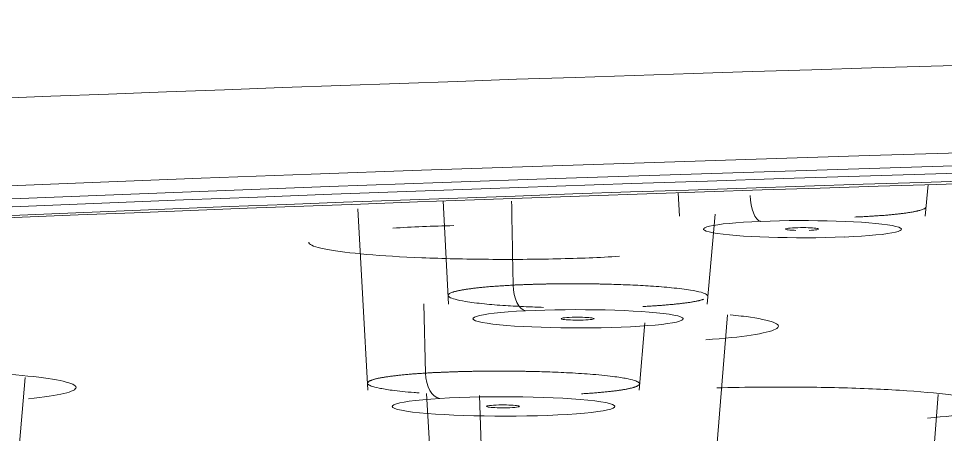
# Model space of a CAD drawing. Extents: x 19821 to 22981, y -91 to 2224.
# Drawn here: x 20639.25 to 20650.47, y 1308.75 to 1313.79 of the extents above; entities that cross this region are included whole.
import ezdxf

# ---------------------------------------------------------------- set-up
doc = ezdxf.new("R2010")
doc.units = 0
doc.header["$LTSCALE"] = 10
doc.header["$MEASUREMENT"] = 0
doc.layers.add('1', color=7, linetype='CONTINUOUS')

msp = doc.modelspace()

# ---------------------------------------------------------------- linework, layer by layer
at = {"layer": '1', "color": 7, "linetype": 'Continuous', "lineweight": 18}
for p, q in [((20650.228, 1311.392), (20650.263, 1311.776)), ((20647.235, 1311.678), (20647.25, 1311.393)), ((20643.356, 1311.484), (20643.478, 1309.287)), ((20644.389, 1311.578), (20644.455, 1310.327)), ((20647.586, 1310.327), (20647.683, 1311.419)), ((20647.678, 1308.291), (20647.834, 1310.201)), ((20646.761, 1309.287), (20646.831, 1310.102)), ((20639.168, 1307.549), (20639.326, 1309.44)), ((20644.186, 1309.248), (20644.243, 1308.291)), ((20650.241, 1307.359), (20650.384, 1309.233))]:
    msp.add_line(p, q, dxfattribs=at)
at = {"layer": '1', "color": 7, "linetype": 'Continuous', "lineweight": 13}
for p, q in [((20644.154, 1310.334), (20644.175, 1309.494)), ((20644.829, 1309.221), (20644.854, 1308.469))]:
    msp.add_line(p, q, dxfattribs=at)
msp.add_ellipse((20690.341, 1302.937), major_axis=(-124.486, 0), ratio=0.087156, start_param=4.712389, end_param=6.292218, dxfattribs=at)
at = {"layer": '1', "color": 7, "linetype": 'Continuous', "lineweight": 18}
for centre, major_axis, ratio, start_param, end_param in [((20690.341, 1301.967), (-123.486, 0), 0.087156, 4.712389, 6.221456), ((20690.341, 1301.967), (121.8, 0), 0.087156, 1.570796, 4.70718), ((20690.341, 1301.967), (-120.85, 0), 0.087156, 4.712389, 7.853982), ((20690.341, 1302.016), (119.248, 0), 0.087156, 1.570796, 3.197179), ((20690.341, 1301.967), (119.464, 0), 0.087156, 1.570796, 3.186508), ((20648.235, 1311.63), (0.012, -0.3), 0.421672, 4.642777, 6.186379), ((20648.739, 1311.236), (-1.2, 0), 0.087155, 2.008721, 5.14695), ((20648.743, 1311.237), (-1.2, 0), 0.087156, 5.150202, 8.288654), ((20645.386, 1310.547), (0.015, -0.3), 0.498509, 4.646951, 6.182107), ((20646.024, 1310.152), (-1.274, 0), 0.087156, 5.237415, 8.376049), ((20646.021, 1310.151), (-1.274, 0), 0.087156, 2.095734, 5.234544), ((20644.347, 1309.485), (0.018, -0.299), 0.5716, 4.649874, 6.176535), ((20645.12, 1309.09), (-1.348, 0), 0.087156, 2.182012, 5.32248), ((20645.121, 1309.09), (-1.348, 0), 0.087156, 5.323317, 8.46436)]:
    msp.add_ellipse(centre, major_axis=major_axis, ratio=ratio, start_param=start_param, end_param=end_param, dxfattribs=at)
at = {"layer": '1', "color": 7, "linetype": 'Continuous', "lineweight": 13}
msp.add_open_spline([(20645.218, 1311.574), (20645.224, 1311.236), (20645.23, 1310.897), (20645.236, 1310.559)], degree=3, dxfattribs=at)
at = {"layer": '1', "color": 7, "linetype": 'Continuous', "lineweight": 18}
for points, knots in [([(20650.239, 1311.508), (20650.239, 1311.507), (20650.238, 1311.501), (20650.228, 1311.489), (20650.196, 1311.474), (20650.161, 1311.464), (20650.135, 1311.457), (20650.12, 1311.454), (20650.105, 1311.451), (20650.088, 1311.447), (20650.071, 1311.444), (20650.052, 1311.441), (20650.033, 1311.438), (20650.013, 1311.435), (20649.992, 1311.432), (20649.971, 1311.429), (20649.949, 1311.426), (20649.926, 1311.423), (20649.902, 1311.42), (20649.877, 1311.418), (20649.852, 1311.415), (20649.826, 1311.412), (20649.8, 1311.41), (20649.773, 1311.407), (20649.745, 1311.405), (20649.717, 1311.403), (20649.688, 1311.401), (20649.659, 1311.399), (20649.629, 1311.397), (20649.599, 1311.395), (20649.568, 1311.393), (20649.536, 1311.391), (20649.505, 1311.389), (20649.473, 1311.388), (20649.44, 1311.386), (20649.408, 1311.385), (20649.385, 1311.384), (20649.374, 1311.383)], [0, 0, 0, 0, 0.008583, 0.118689, 0.216515, 0.302046, 0.325267, 0.34844, 0.371567, 0.394647, 0.41768, 0.440666, 0.463605, 0.486497, 0.509342, 0.53214, 0.554891, 0.577595, 0.600252, 0.622862, 0.645424, 0.66794, 0.690408, 0.712829, 0.735203, 0.75753, 0.779809, 0.802041, 0.824226, 0.846364, 0.868454, 0.890497, 0.912492, 0.93444, 0.956341, 0.978194, 1, 1, 1, 1]), ([(20648.65, 1311.254), (20648.605, 1311.251), (20648.541, 1311.246), (20648.525, 1311.235), (20648.572, 1311.226), (20648.631, 1311.223), (20648.659, 1311.222)], [0, 0, 0, 0, 0.266672, 0.533344, 0.800016, 1, 1, 1, 1]), ([(20646.523, 1310.908), (20646.285, 1310.893), (20645.782, 1310.873), (20644.932, 1310.867), (20644.107, 1310.887), (20643.433, 1310.928), (20642.944, 1310.988), (20642.777, 1311.042), (20642.76, 1311.073), (20642.761, 1311.08)], [0, 0, 0, 0, 0.159107, 0.318213, 0.47732, 0.636427, 0.795533, 0.95464, 1, 1, 1, 1]), ([(20645.236, 1310.559), (20645.242, 1310.559), (20645.254, 1310.56), (20645.272, 1310.561), (20645.29, 1310.561), (20645.308, 1310.562), (20645.327, 1310.563), (20645.346, 1310.564), (20645.364, 1310.565), (20645.383, 1310.565), (20645.402, 1310.566), (20645.422, 1310.567), (20645.441, 1310.567), (20645.46, 1310.568), (20645.48, 1310.569), (20645.5, 1310.569), (20645.52, 1310.57), (20645.539, 1310.57), (20645.559, 1310.571), (20645.58, 1310.571), (20645.6, 1310.572), (20645.62, 1310.572), (20645.641, 1310.573), (20645.661, 1310.573), (20645.682, 1310.573), (20645.702, 1310.574), (20645.723, 1310.574), (20645.744, 1310.574), (20645.765, 1310.575), (20645.786, 1310.575), (20645.807, 1310.575), (20645.828, 1310.575), (20645.849, 1310.575), (20645.871, 1310.576), (20645.892, 1310.576), (20645.913, 1310.576), (20645.935, 1310.576), (20645.956, 1310.576), (20645.978, 1310.576), (20645.999, 1310.576), (20646.021, 1310.576), (20646.042, 1310.576), (20646.064, 1310.576), (20646.085, 1310.575), (20646.107, 1310.575), (20646.129, 1310.575), (20646.15, 1310.575), (20646.172, 1310.575), (20646.193, 1310.574), (20646.215, 1310.574), (20646.237, 1310.574), (20646.258, 1310.573), (20646.28, 1310.573), (20646.301, 1310.572), (20646.323, 1310.572), (20646.344, 1310.572), (20646.366, 1310.571), (20646.387, 1310.571), (20646.408, 1310.57), (20646.498, 1310.567), (20646.67, 1310.561), (20646.92, 1310.548), (20647.176, 1310.527), (20647.383, 1310.501), (20647.517, 1310.473), (20647.583, 1310.447), (20647.596, 1310.431), (20647.595, 1310.423), (20647.595, 1310.423)], [0, 0, 0, 0, 0.006244, 0.012496, 0.018754, 0.02502, 0.031293, 0.037573, 0.04386, 0.050154, 0.056456, 0.062764, 0.06908, 0.075403, 0.081733, 0.088071, 0.094415, 0.100767, 0.107126, 0.113492, 0.119865, 0.126245, 0.132633, 0.139028, 0.145429, 0.151839, 0.158255, 0.164679, 0.171109, 0.177547, 0.183993, 0.190445, 0.196905, 0.203372, 0.209846, 0.216327, 0.222816, 0.229312, 0.235815, 0.242325, 0.248842, 0.255367, 0.261899, 0.268439, 0.274985, 0.281539, 0.2881, 0.294669, 0.301244, 0.307827, 0.314417, 0.321015, 0.32762, 0.334232, 0.340851, 0.347478, 0.354112, 0.360753, 0.367401, 0.374057, 0.445413, 0.531426, 0.632092, 0.747406, 0.841003, 0.925177, 0.999908, 1, 1, 1, 1]), ([(20645.603, 1310.29), (20645.532, 1310.292), (20645.372, 1310.298), (20645.126, 1310.311), (20644.869, 1310.332), (20644.662, 1310.359), (20644.528, 1310.387), (20644.462, 1310.412), (20644.444, 1310.435), (20644.46, 1310.455), (20644.49, 1310.468), (20644.514, 1310.476), (20644.526, 1310.48), (20644.539, 1310.483), (20644.554, 1310.487), (20644.569, 1310.49), (20644.585, 1310.494), (20644.602, 1310.497), (20644.62, 1310.5), (20644.638, 1310.504), (20644.658, 1310.507), (20644.678, 1310.51), (20644.7, 1310.513), (20644.722, 1310.516), (20644.745, 1310.519), (20644.768, 1310.522), (20644.793, 1310.525), (20644.818, 1310.528), (20644.844, 1310.53), (20644.871, 1310.533), (20644.898, 1310.536), (20644.926, 1310.538), (20644.954, 1310.541), (20644.984, 1310.543), (20645.013, 1310.545), (20645.044, 1310.547), (20645.074, 1310.549), (20645.106, 1310.551), (20645.138, 1310.553), (20645.17, 1310.555), (20645.203, 1310.557), (20645.225, 1310.558), (20645.236, 1310.559)], [0, 0, 0, 0, 0.060308, 0.137265, 0.227436, 0.330783, 0.414497, 0.489792, 0.55667, 0.615134, 0.665184, 0.676335, 0.687462, 0.698565, 0.709646, 0.720702, 0.731735, 0.742745, 0.753732, 0.764695, 0.775634, 0.786551, 0.797444, 0.808313, 0.81916, 0.829983, 0.840783, 0.851559, 0.862312, 0.873043, 0.88375, 0.894433, 0.905094, 0.915731, 0.926346, 0.936937, 0.947505, 0.95805, 0.968572, 0.979071, 0.989547, 1, 1, 1, 1]), ([(20647.542, 1310.387), (20647.542, 1310.387), (20647.538, 1310.386), (20647.531, 1310.383), (20647.518, 1310.38), (20647.505, 1310.376), (20647.491, 1310.372), (20647.476, 1310.369), (20647.46, 1310.366), (20647.443, 1310.362), (20647.425, 1310.359), (20647.407, 1310.356), (20647.387, 1310.352), (20647.366, 1310.349), (20647.345, 1310.346), (20647.323, 1310.343), (20647.3, 1310.34), (20647.276, 1310.337), (20647.252, 1310.334), (20647.227, 1310.332), (20647.201, 1310.329), (20647.174, 1310.326), (20647.147, 1310.324), (20647.119, 1310.321), (20647.091, 1310.319), (20647.061, 1310.316), (20647.032, 1310.314), (20647.001, 1310.312), (20646.971, 1310.31), (20646.939, 1310.308), (20646.907, 1310.306), (20646.875, 1310.304), (20646.842, 1310.302), (20646.82, 1310.301), (20646.809, 1310.3)], [0, 0, 0, 0, 0.000007, 0.03328, 0.066486, 0.099624, 0.132695, 0.165698, 0.198634, 0.231502, 0.264303, 0.297036, 0.329701, 0.362299, 0.394829, 0.427291, 0.459686, 0.492013, 0.524272, 0.556463, 0.588586, 0.620641, 0.652629, 0.684548, 0.7164, 0.748183, 0.779898, 0.811546, 0.843125, 0.874636, 0.90608, 0.937455, 0.968761, 1, 1, 1, 1]), ([(20647.866, 1310.2), (20647.958, 1310.19), (20648.207, 1310.16), (20648.456, 1310.101), (20648.468, 1310.025), (20648.16, 1309.951), (20647.797, 1309.913), (20647.569, 1309.897)], [0, 0, 0, 0, 0.111111, 0.333333, 0.555556, 0.777778, 1, 1, 1, 1]), ([(20636.138, 1309.5), (20636.175, 1309.502), (20636.455, 1309.517), (20637.047, 1309.536), (20637.93, 1309.535), (20638.728, 1309.51), (20639.399, 1309.461), (20639.834, 1309.396), (20639.996, 1309.322), (20639.841, 1309.244), (20639.559, 1309.202), (20639.367, 1309.182)], [0, 0, 0, 0, 0.018836, 0.141481, 0.264127, 0.386772, 0.509418, 0.632063, 0.754709, 0.877354, 1, 1, 1, 1]), ([(20644.1, 1309.253), (20644.079, 1309.255), (20643.956, 1309.264), (20643.775, 1309.283), (20643.608, 1309.311), (20643.514, 1309.336), (20643.473, 1309.36), (20643.471, 1309.38), (20643.488, 1309.394), (20643.506, 1309.402), (20643.515, 1309.406), (20643.526, 1309.41), (20643.537, 1309.414), (20643.55, 1309.418), (20643.563, 1309.421), (20643.578, 1309.425), (20643.593, 1309.429), (20643.61, 1309.432), (20643.628, 1309.436), (20643.646, 1309.439), (20643.665, 1309.442), (20643.686, 1309.446), (20643.707, 1309.449), (20643.729, 1309.452), (20643.752, 1309.455), (20643.775, 1309.458), (20643.8, 1309.461), (20643.825, 1309.464), (20643.851, 1309.467), (20643.877, 1309.47), (20643.904, 1309.473), (20643.932, 1309.475), (20643.961, 1309.478), (20643.99, 1309.48), (20644.019, 1309.483), (20644.049, 1309.485), (20644.08, 1309.487), (20644.111, 1309.489), (20644.143, 1309.492), (20644.164, 1309.493), (20644.175, 1309.494)], [0, 0, 0, 0, 0.025827, 0.156354, 0.262112, 0.357149, 0.441464, 0.515056, 0.577925, 0.592261, 0.606548, 0.620787, 0.634978, 0.649121, 0.663216, 0.677263, 0.691261, 0.705212, 0.719114, 0.732969, 0.746775, 0.760534, 0.774244, 0.787907, 0.801521, 0.815088, 0.828607, 0.842078, 0.855501, 0.868876, 0.882204, 0.895483, 0.908715, 0.921899, 0.935035, 0.948123, 0.961164, 0.974157, 0.987102, 1, 1, 1, 1]), ([(20644.175, 1309.494), (20644.181, 1309.494), (20644.193, 1309.495), (20644.21, 1309.496), (20644.228, 1309.497), (20644.246, 1309.498), (20644.264, 1309.499), (20644.282, 1309.5), (20644.301, 1309.5), (20644.319, 1309.501), (20644.338, 1309.502), (20644.357, 1309.503), (20644.376, 1309.504), (20644.396, 1309.505), (20644.415, 1309.506), (20644.435, 1309.506), (20644.455, 1309.507), (20644.475, 1309.508), (20644.495, 1309.509), (20644.515, 1309.509), (20644.535, 1309.51), (20644.556, 1309.511), (20644.576, 1309.511), (20644.597, 1309.512), (20644.618, 1309.512), (20644.639, 1309.513), (20644.661, 1309.513), (20644.682, 1309.514), (20644.703, 1309.514), (20644.725, 1309.515), (20644.747, 1309.515), (20644.768, 1309.516), (20644.79, 1309.516), (20644.812, 1309.516), (20644.834, 1309.517), (20644.856, 1309.517), (20644.879, 1309.517), (20644.901, 1309.517), (20644.923, 1309.518), (20644.946, 1309.518), (20644.969, 1309.518), (20644.991, 1309.518), (20645.014, 1309.518), (20645.037, 1309.518), (20645.06, 1309.518), (20645.082, 1309.518), (20645.105, 1309.518), (20645.128, 1309.518), (20645.151, 1309.518), (20645.175, 1309.518), (20645.198, 1309.518), (20645.221, 1309.518), (20645.244, 1309.517), (20645.267, 1309.517), (20645.29, 1309.517), (20645.313, 1309.516), (20645.337, 1309.516), (20645.36, 1309.516), (20645.383, 1309.515), (20645.479, 1309.514), (20645.663, 1309.509), (20645.937, 1309.497), (20646.224, 1309.478), (20646.466, 1309.453), (20646.633, 1309.425), (20646.726, 1309.4), (20646.767, 1309.376), (20646.77, 1309.356), (20646.752, 1309.342), (20646.734, 1309.334), (20646.725, 1309.33), (20646.715, 1309.326), (20646.703, 1309.322), (20646.69, 1309.318), (20646.677, 1309.315), (20646.662, 1309.311), (20646.647, 1309.308), (20646.63, 1309.304), (20646.613, 1309.3), (20646.594, 1309.297), (20646.575, 1309.294), (20646.554, 1309.29), (20646.533, 1309.287), (20646.511, 1309.284), (20646.488, 1309.281), (20646.465, 1309.278), (20646.441, 1309.275), (20646.415, 1309.272), (20646.39, 1309.269), (20646.363, 1309.266), (20646.336, 1309.264), (20646.308, 1309.261), (20646.28, 1309.258), (20646.251, 1309.256), (20646.221, 1309.254), (20646.191, 1309.251), (20646.16, 1309.249), (20646.129, 1309.247), (20646.097, 1309.245), (20646.076, 1309.243), (20646.065, 1309.243)], [0, 0, 0, 0, 0.004085, 0.008179, 0.01228, 0.016389, 0.020507, 0.024632, 0.028765, 0.032907, 0.037056, 0.041213, 0.045379, 0.049552, 0.053733, 0.057922, 0.06212, 0.066325, 0.070538, 0.074759, 0.078989, 0.083226, 0.087471, 0.091724, 0.095986, 0.100255, 0.104532, 0.108818, 0.113111, 0.117413, 0.121722, 0.126039, 0.130365, 0.134698, 0.13904, 0.143389, 0.147747, 0.152113, 0.156486, 0.160868, 0.165258, 0.169655, 0.174061, 0.178475, 0.182897, 0.187327, 0.191765, 0.196211, 0.200665, 0.205127, 0.209597, 0.214075, 0.218561, 0.223056, 0.227558, 0.232069, 0.236587, 0.241114, 0.245648, 0.250191, 0.297762, 0.355246, 0.422636, 0.499927, 0.562657, 0.619022, 0.66901, 0.71261, 0.749816, 0.758314, 0.766783, 0.775224, 0.783637, 0.792021, 0.800377, 0.808705, 0.817003, 0.825274, 0.833515, 0.841729, 0.849914, 0.85807, 0.866198, 0.874297, 0.882368, 0.89041, 0.898423, 0.906409, 0.914365, 0.922293, 0.930192, 0.938063, 0.945905, 0.953719, 0.961504, 0.96926, 0.976988, 0.984687, 0.992358, 1, 1, 1, 1]), ([(20647.705, 1309.315), (20647.881, 1309.32), (20648.356, 1309.328), (20649.147, 1309.322), (20649.941, 1309.289), (20650.58, 1309.234), (20650.958, 1309.164), (20651.044, 1309.085), (20650.807, 1309.009), (20650.473, 1308.967), (20650.255, 1308.948)], [0, 0, 0, 0, 0.081438, 0.212661, 0.343884, 0.475108, 0.606331, 0.737554, 0.868777, 1, 1, 1, 1])]:
    msp.add_open_spline(points, degree=3, knots=knots, dxfattribs=at)
for points in [[(20643.78, 1311.249), (20644.013, 1311.264), (20644.259, 1311.273), (20644.52, 1311.28)], [(20648.82, 1311.222), (20648.864, 1311.224), (20648.928, 1311.23), (20648.945, 1311.241), (20648.893, 1311.25), (20648.784, 1311.256), (20648.698, 1311.255), (20648.65, 1311.254)], [(20645.916, 1310.168), (20645.874, 1310.165), (20645.816, 1310.159), (20645.81, 1310.148), (20645.871, 1310.139), (20645.985, 1310.134), (20646.07, 1310.136), (20646.117, 1310.137)], [(20646.117, 1310.137), (20646.159, 1310.14), (20646.217, 1310.146), (20646.223, 1310.157), (20646.162, 1310.166), (20646.048, 1310.171), (20645.963, 1310.17), (20645.916, 1310.168)], [(20645, 1309.105), (20644.961, 1309.102), (20644.908, 1309.096), (20644.914, 1309.085), (20644.983, 1309.076), (20645.102, 1309.072), (20645.185, 1309.074), (20645.23, 1309.076)], [(20645.23, 1309.076), (20645.269, 1309.079), (20645.321, 1309.086), (20645.316, 1309.097), (20645.246, 1309.105), (20645.127, 1309.11), (20645.044, 1309.107), (20645, 1309.105)]]:
    msp.add_open_spline(points, degree=3, dxfattribs=at)

doc.saveas('drawing.dxf')
